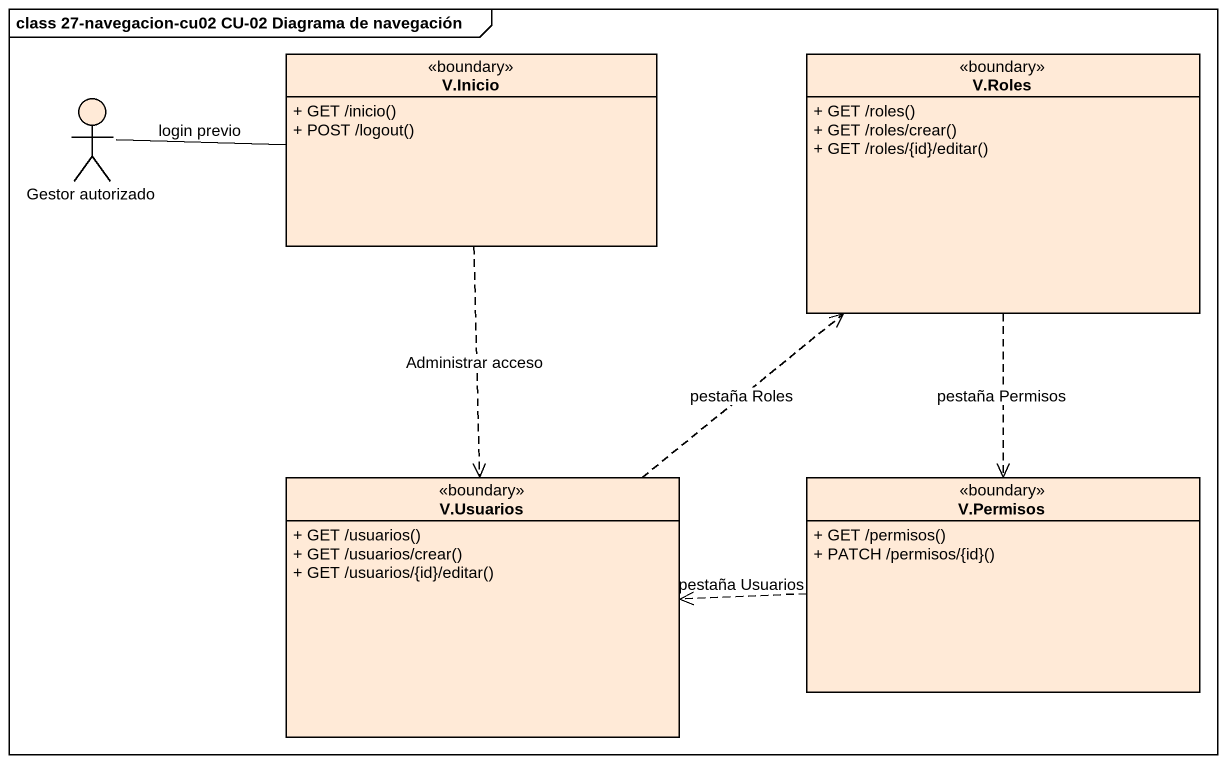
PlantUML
@startuml
mainframe class 27-navegacion-cu02 CU-02 Diagrama de navegación
allowmixing
hide circle
hide empty members
skinparam classAttributeIconSize 0
class "V.Inicio" as V_Inicio <<boundary>> #FFEAD7 {
  + GET /inicio()
  + POST /logout()
}
class "V.Roles" as V_Roles <<boundary>> #FFEAD7 {
  + GET /roles()
  + GET /roles/crear()
  + GET /roles/{id}/editar()
}
actor "Gestor autorizado" as Gestor_autorizado #FFEAD7
class "V.Usuarios" as V_Usuarios <<boundary>> #FFEAD7 {
  + GET /usuarios()
  + GET /usuarios/crear()
  + GET /usuarios/{id}/editar()
}
class "V.Permisos" as V_Permisos <<boundary>> #FFEAD7 {
  + GET /permisos()
  + PATCH /permisos/{id}()
}
V_Inicio ..> V_Usuarios : Administrar acceso
V_Roles ..> V_Permisos : pestaña Permisos
Gestor_autorizado -right- V_Inicio : login previo
V_Usuarios .up.> V_Roles : pestaña Roles
V_Permisos .left.> V_Usuarios : pestaña Usuarios
@enduml
